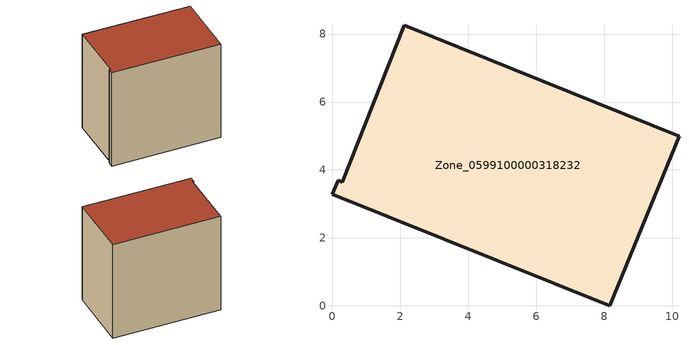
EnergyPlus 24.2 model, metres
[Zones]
Zone_0599100000318232
 floor ground (C_G): 2.11,8.26 10.2,4.99 8.16,0 0,3.29 0.17,3.69 0.28,3.65 z0
 wall outside (C_F): 8.16,0 10.2,4.99 2.11,8.26 0.28,3.65 0.17,3.69 0,3.29 8.16,0 z0:8.34
 roof outside (C_R): 10.2,4.99 2.11,8.26 0.28,3.65 0.17,3.69 0,3.29 8.16,0 z8.34
[BUILDING]
Pand.0599100000318232: North Axis=0; Terrain=City; Loads Convergence Tolerance Value=0.04; Temperature Convergence Tolerance Value=0.4; Solar Distribution=FullExterior; Maximum Number of Warmup Days=25; Minimum Number of Warmup Days=1
[Site:Location]
Rotterdam.The.Hague.AP_ZH_NLD Design_Conditions: Latitude=51.96; Longitude=4.45; Time Zone=1; Elevation=-4.5
[SITE:GROUNDTEMPERATURE:BUILDINGSURFACE]
18, 18, 18, 18, 18, 18, 18, 18, 18, 18, 18, 18
[MATERIAL] Thermal Absorptance=0.9; Solar Absorptance=0.7; Visible Absorptance=0.7
Name | Roughness | Thickness | Conductivity | Density | Specific Heat
G.TI.1975-1991 | MediumSmooth | 0.15 | 0.288461 | 540 | 1210
F.TI.1975-1991 | Rough | 0.3 | 0.230769 | 1920 | 840
R.TI.1975-1991 | MediumRough | 0.2 | 0.153846 | 1500 | 1000
[CONSTRUCTION]
C_G: G.TI.1975-1991
C_F: F.TI.1975-1991
C_R: R.TI.1975-1991
[ZONE]
Zone_0599100000318232: Type=1; Multiplier=1; Ceiling Height=Autocalculate; Volume=Autocalculate; Floor Area=autocalculate; Part of Total Floor Area=Yes
[ZONEINFILTRATION:DESIGNFLOWRATE]
Infil_Zone_0599100000318232: Zone or ZoneList or Space or SpaceList=Zone_0599100000318232; Schedule=AlwaysOn; Design Flow Rate Calculation Method=Flow/Area; Flow Rate per Floor Area=0.003; Constant Term Coefficient=1; Temperature Term Coefficient=0; Velocity Term Coefficient=0; Velocity Squared Term Coefficient=0
[HVACTEMPLATE:ZONE:IDEALLOADSAIRSYSTEM]
Zone_0599100000318232: Maximum Heating Supply Air Temperature=50; Minimum Cooling Supply Air Temperature=13; Maximum Heating Supply Air Humidity Ratio=0.0156; Minimum Cooling Supply Air Humidity Ratio=0.0077; Heating Limit=NoLimit; Cooling Limit=NoLimit; Dehumidification Control Type=ConstantSensibleHeatRatio; Cooling Sensible Heat Ratio=0.7; Dehumidification Setpoint=60; Humidification Control Type=None; Humidification Setpoint=30; Outdoor Air Method=None; Outdoor Air Flow Rate per Person=0.00944; Outdoor Air Flow Rate per Zone Floor Area=0; Outdoor Air Flow Rate per Zone=0; Demand Controlled Ventilation Type=None; Outdoor Air Economizer Type=NoEconomizer; Heat Recovery Type=None; Sensible Heat Recovery Effectiveness=0.7; Latent Heat Recovery Effectiveness=0.65
[ZONECONTROL:THERMOSTAT]
ThermostatControl_Zone_0599100000318232: Zone or ZoneList=Zone_0599100000318232; Control Type Schedule=DualSetpointControlType; Control 1=Thermostat_Zone_0599100000318232; Temperature Difference Between Cutout And Setpoint=0
[THERMOSTATSETPOINT:DUALSETPOINT]
Thermostat_Zone_0599100000318232: Heating Setpoint Temperature Schedule=HeatingSetpoint_Zone_0599100000318232; Cooling Setpoint Temperature Schedule=CoolingSetpoint_Zone_0599100000318232
[SCHEDULE:COMPACT]
HeatingSetpoint_Zone_0599100000318232: Through: 12/31, For: AllDays, Until: 24:00, 21
CoolingSetpoint_Zone_0599100000318232: Through: 12/31, For: AllDays, Until: 24:00, 24
DualSetpointControlType: Through: 12/31, For: AllDays, Until: 24:00, 4
AlwaysOn: Through: 12/31, For: AllDays, Until: 24:00, 1
